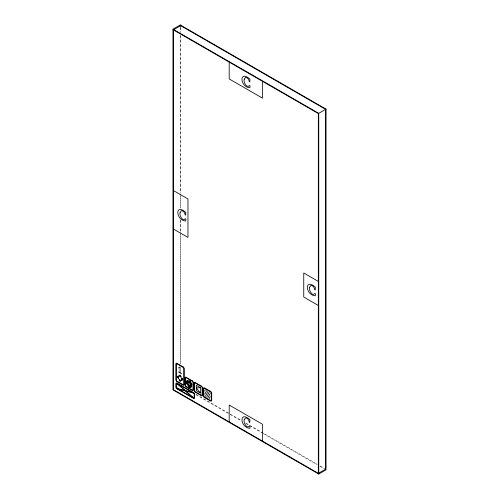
<?xml version="1.0" encoding="UTF-8"?>
<svg xmlns="http://www.w3.org/2000/svg" width="499" height="499" viewBox="0 0 499 499"><rect width="100%" height="100%" fill="white"/><g stroke="black" fill="none" stroke-linecap="round" stroke-linejoin="round"><path stroke-width="0.37" stroke-dasharray="2.5 1.87" d="M176.028 388.11L178.679 386.582M196.176 394.385L240.674 420.077M246.063 423.189L317.532 464.45M320.227 466.004L324.269 468.343M195.776 394.634L229.521 414.12M230.195 414.507L240.998 420.744M245.72 423.47L262.593 433.213M263.266 433.6L317.264 464.775M319.965 466.334L324.687 469.06M180.669 27.227L180.669 32.678M180.669 35.797L180.669 193.094M180.669 196.207L180.669 208.669M180.669 220.346L180.669 231.249M180.669 234.362L180.669 364.407M180.251 27.289L180.251 31.961M180.251 35.08L180.251 193.238M180.251 194.017L180.251 208.039M180.251 219.728L180.251 231.411M180.251 232.191L180.251 363.858"/><path stroke-width="0.75" d="M191.541 383.675L191.728 384.685L190.855 384.685M186.707 381.093L186.738 382.552M191.304 386.943L191.441 385.615L190.169 384.76L190.038 386.276L190.83 387.118M186.682 383.07L187.331 382.802M204.833 390.929L205.27 390.068M204.833 394.179L206.567 390.773M207.846 391.515L205.395 396.325M206.673 397.073L209.125 392.251M207.952 397.809L210.204 393.387M209.231 398.545L210.235 396.574M187.686 384.941L188.354 384.224M188.354 386.232L189.24 387.137M188.522 386.201L188.26 386.482L188.366 385.066L189.533 385.116L189.264 385.403L190.468 387.118L189.377 387.099M172.966 29.16L180.251 24.95L326.034 109.119L326.034 469.84L318.749 474.05L172.966 389.881L172.966 29.16L318.749 113.329L318.749 474.05M173.378 29.878L180.669 25.674L325.622 109.356L325.622 469.122L318.331 473.326L173.378 389.644L173.378 29.878L318.331 113.566L326.034 109.119M178.293 376.034L177.338 376.583L178.293 378.242M179.085 375.572L180.045 375.023L181 376.676M178.361 376.152L177.476 376.664L178.361 378.205M179.153 375.691L180.045 375.179L180.931 376.72M178.623 376.464L177.875 376.895L178.623 378.186M179.297 376.071L180.045 375.647L180.788 376.932M178.692 376.583L178.012 376.976L178.692 378.148M179.366 376.19L180.045 375.803L180.719 376.976M180.719 380.101L180.045 380.494L179.366 379.321M181.399 379.708L182.073 379.321L181.399 378.148M180.788 380.219L180.045 380.65L179.297 379.359M181.468 379.826L182.21 379.396L181.468 378.105M180.931 380.6L180.045 381.117L179.153 379.577M181.723 380.144L182.615 379.633L181.723 378.092M181 380.718L180.045 381.273L179.085 379.614M181.792 380.263L182.753 379.708L181.792 378.055M186.826 381.049L187.618 381.011L187.337 380.338L188.379 381.754L188.235 383.145L188.079 382.459L186.876 382.434M178.38 367.975L180.045 367.039L180.045 372.809M200.411 387.642L196.332 387.985L200.411 393.031L200.411 387.642L196.332 385.29L196.332 390.68L200.411 393.031M187.524 380.918C186.033 380.431 186.345 383.65 188.042 382.552M190.163 382.521L189.021 382.49L188.553 381.018L189.445 381.049M188.435 385.159L189.321 385.203L190.244 386.856M189.576 380.98L190.269 382.184M173.378 190.524L187.961 198.939L187.961 237.418L173.378 228.997M318.331 281.424L303.754 273.009L303.754 297.055L318.331 305.469M178.38 371.849L181.711 373.77M190.281 383.644L189.832 383.344L190.849 384.779L191.996 384.779L191.554 384.492L191.522 383.513M190.088 383.6L190.312 381.685L191.423 383.332M190.499 387.062L189.115 386.912M189.845 381.242L188.46 380.924L188.984 382.583L190.231 382.614L190.156 381.754M186.894 383.837L187.705 385.066L188.454 384.261L187.337 382.708L186.707 382.814L186.745 383.575M186.844 383.874L186.607 383.282M318.331 113.566L318.331 473.326M262.518 81.343L262.518 98.178L229.197 78.936L229.197 62.107M262.518 441.104L262.518 424.269L229.197 405.032L229.197 421.867M180.251 24.95L180.251 26.509M180.133 212.362C178.842 215.025 182.915 222.267 185.304 218.693L185.877 219.024L185.747 220.995C175.904 220.564 174.475 202.55 185.828 212.381L185.659 215.106L185.073 214.77C184.936 212.817 183.489 210.653 181.368 210.653L180.133 212.362M244.279 79.135C242.982 81.799 247.061 89.04 249.444 85.466L250.018 85.797L249.893 87.768C240.05 87.337 238.622 69.324 249.968 79.154L249.806 81.88L249.219 81.543C249.082 79.591 247.635 77.426 245.514 77.426L244.279 79.135M244.279 419.659C242.982 422.316 247.061 429.564 249.444 425.99L250.018 426.321L249.893 428.292C240.05 427.855 238.622 409.847 249.968 419.678L249.806 422.404L249.219 422.067C249.082 420.108 247.635 417.95 245.514 417.95L244.279 419.659M309.673 287.15C308.382 289.813 312.455 297.055 314.838 293.481L315.418 293.811L315.287 295.782C305.444 295.352 304.016 277.338 315.368 287.168L315.2 289.894L314.613 289.557C314.476 287.605 313.029 285.44 310.908 285.447L309.673 287.15M191.367 385.646L191.055 387.162L190.113 386.276L190.238 384.891L191.367 385.646M184.561 390.324L176.902 388.428L178.274 389.22L185.254 390.948L193.6 398.071L185.94 391.122L193.6 393.019L192.227 392.226L185.254 390.499L176.902 383.375L184.561 390.324M183.121 366.89L176.97 363.341A1.541 0.892 60 0 0 175.879 363.964L175.879 379.727A1.541 0.892 60 0 0 176.97 381.616L183.121 385.166A1.541 0.892 60 0 0 184.212 384.536L184.212 368.78A1.541 0.892 60 0 0 183.121 366.89M183.121 367.37L176.97 363.821A0.954 0.549 60 0 0 176.297 364.208L176.297 379.964A0.954 0.549 60 0 0 176.97 381.136L183.121 384.685A0.954 0.549 60 0 0 183.794 384.292L183.794 368.536A0.954 0.549 60 0 0 183.121 367.37M192.283 380.837L186.133 377.288A1.541 0.892 60 0 0 185.042 377.918L185.042 385.016A1.541 0.892 60 0 0 186.133 386.906L192.283 390.455A1.541 0.892 60 0 0 193.375 389.825L193.375 382.727A1.541 0.892 60 0 0 192.283 380.837M201.446 386.126L195.296 382.577A1.541 0.892 60 0 0 194.205 383.207L194.205 390.305A1.541 0.892 60 0 0 195.296 392.195L201.446 395.744A1.541 0.892 60 0 0 202.538 395.114L202.538 388.016A1.541 0.892 60 0 0 201.446 386.126M210.609 391.416L204.459 387.866A1.541 0.892 60 0 0 203.367 388.496L203.367 395.595A1.541 0.892 60 0 0 204.459 397.485L210.609 401.034A1.541 0.892 60 0 0 211.701 400.404L211.701 393.306A1.541 0.892 60 0 0 210.609 391.416M192.283 381.317L186.133 377.768A0.954 0.549 60 0 0 185.46 378.155L185.46 385.253A0.954 0.549 60 0 0 186.133 386.426L192.283 389.975A0.954 0.549 60 0 0 192.957 389.582L192.957 382.484A0.954 0.549 60 0 0 192.283 381.317M201.446 386.606L195.296 383.057A0.954 0.549 60 0 0 194.622 383.444L194.622 390.549A0.954 0.549 60 0 0 195.296 391.715L201.446 395.264A0.954 0.549 60 0 0 202.12 394.877L202.12 387.773A0.954 0.549 60 0 0 201.446 386.606M210.609 391.896L204.459 388.347A0.954 0.549 60 0 0 203.785 388.74L203.785 395.838A0.954 0.549 60 0 0 204.459 397.004L210.609 400.554A0.954 0.549 60 0 0 211.283 400.167L211.283 393.069A0.954 0.549 60 0 0 210.609 391.896M193.531 392.619L176.97 383.057A1.541 0.892 60 0 0 175.879 383.687L175.879 386.937A1.541 0.892 60 0 0 176.97 388.827L193.531 398.389A1.541 0.892 60 0 0 194.622 397.759L194.622 394.509A1.541 0.892 60 0 0 193.531 392.619M193.531 393.1L176.97 383.538A0.954 0.549 60 0 0 176.297 383.931L176.297 387.18A0.954 0.549 60 0 0 176.97 388.347L193.531 397.909A0.954 0.549 60 0 0 194.205 397.522L194.205 394.266A0.954 0.549 60 0 0 193.531 393.1"/></g></svg>
